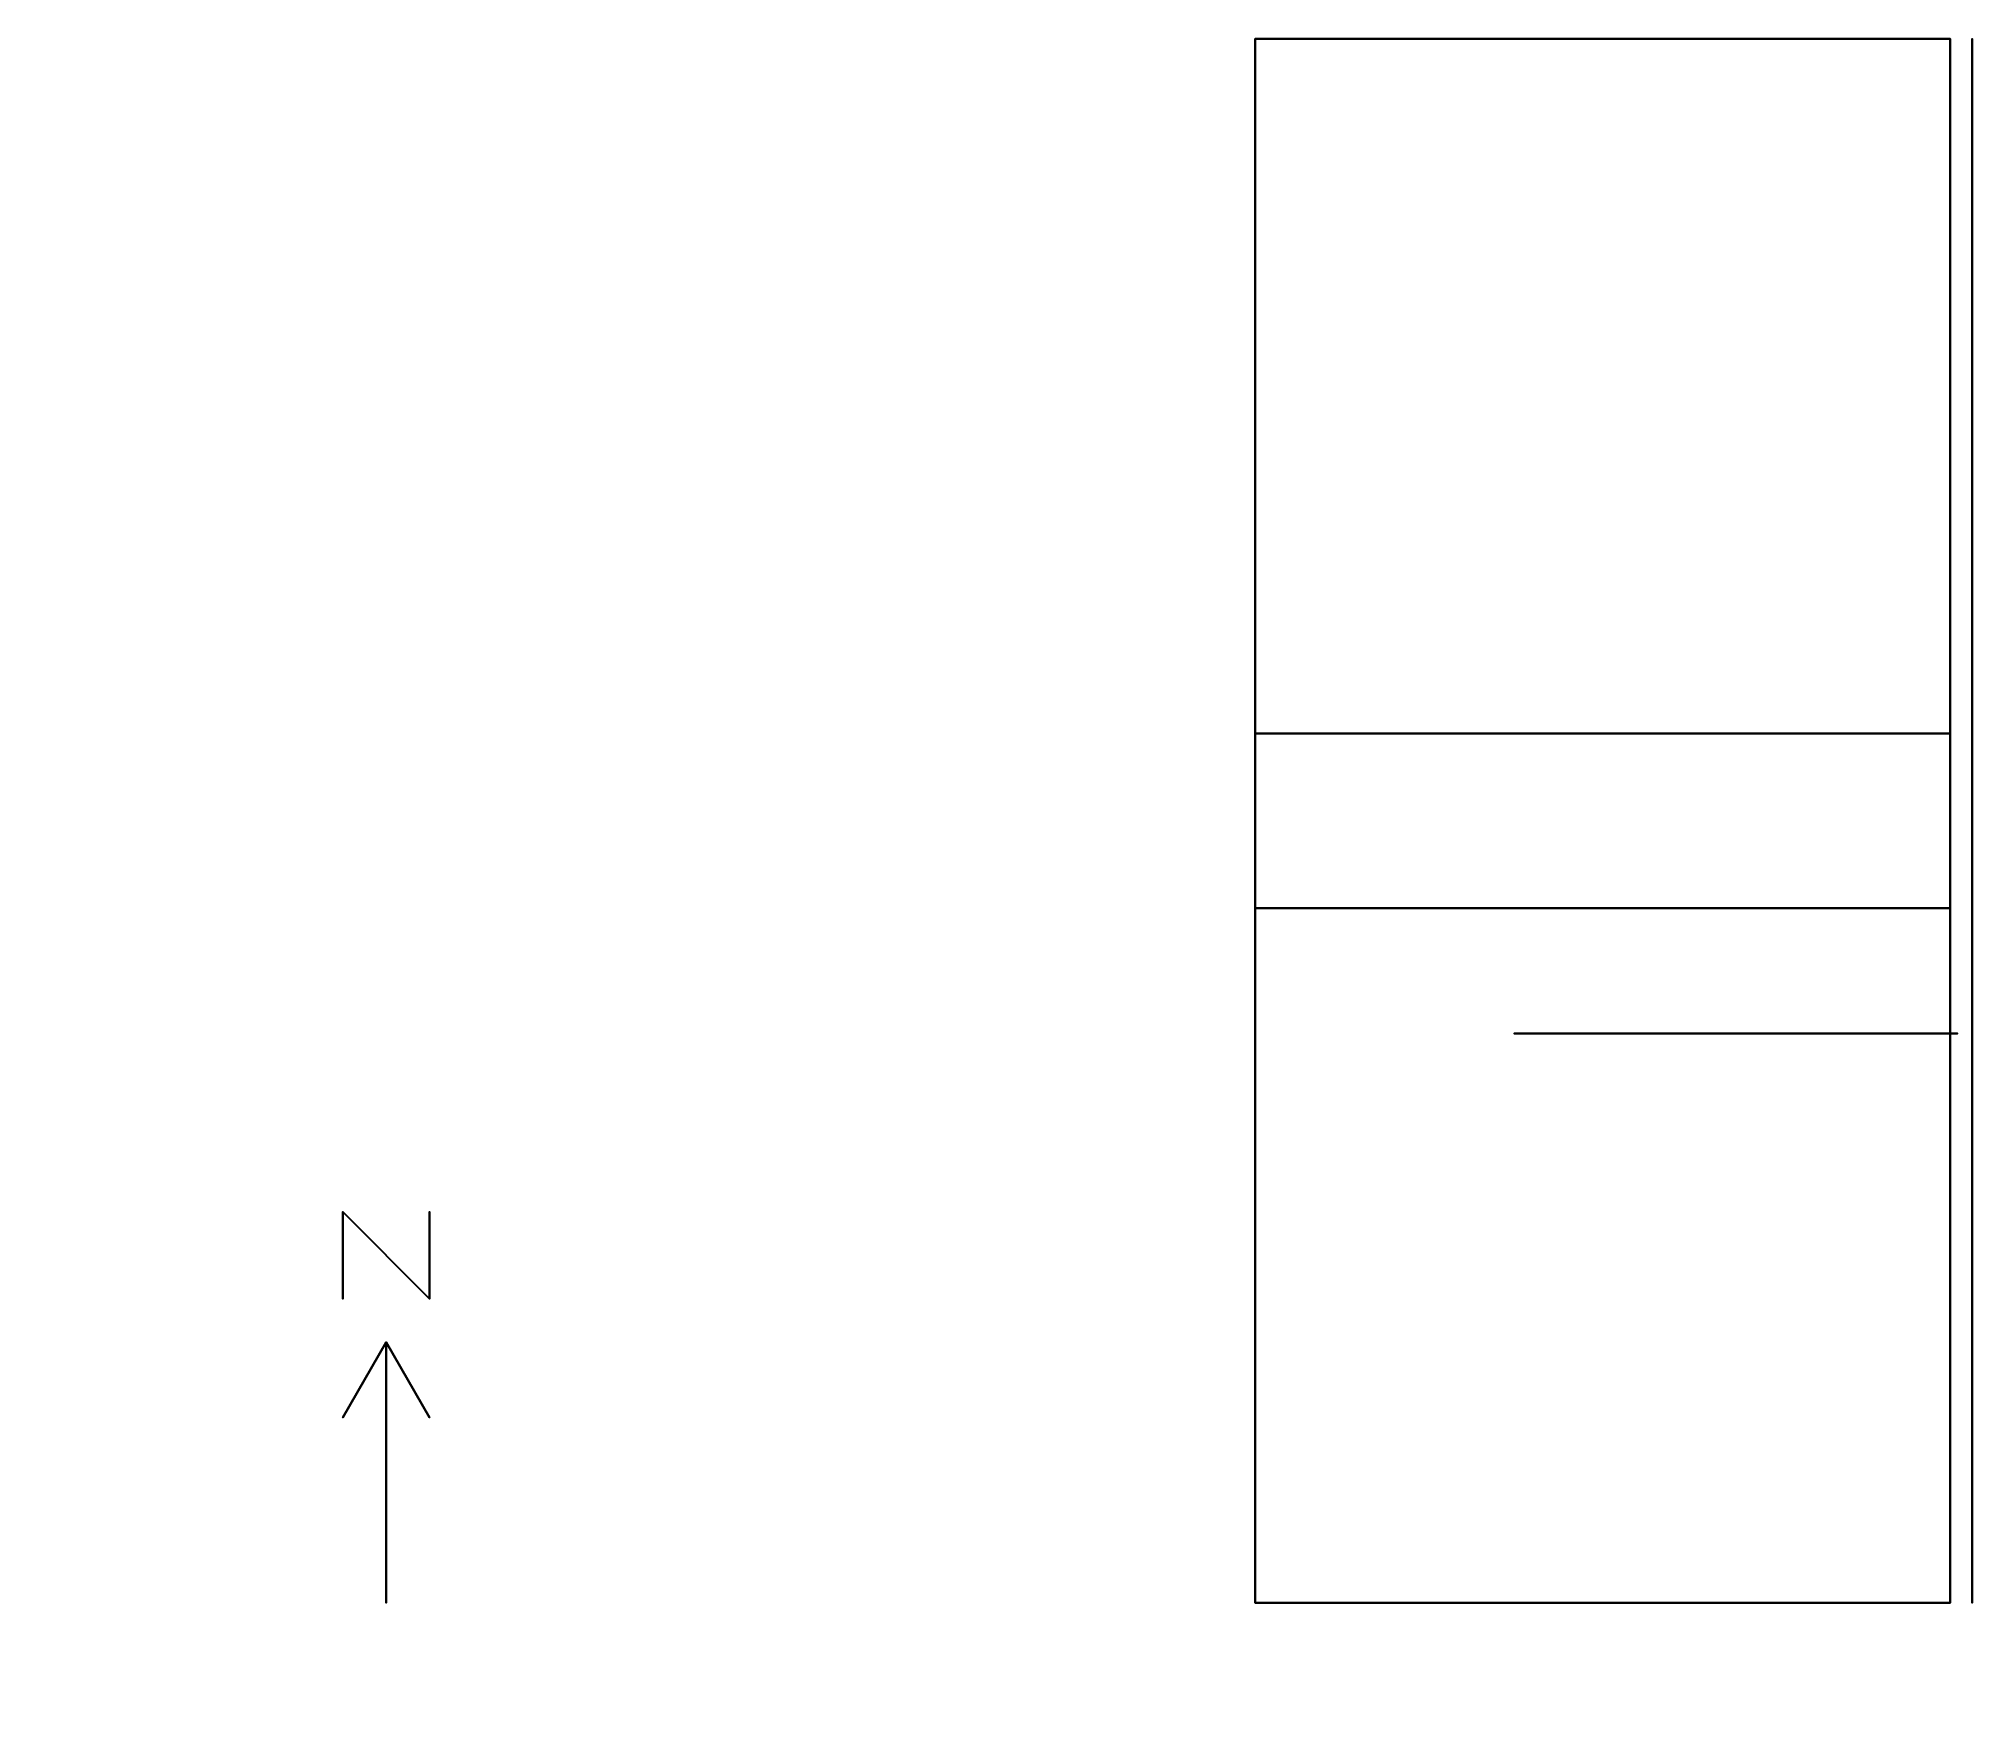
# Model space of a CAD drawing. Header units: metres. Extents: x -22.1 to 0.2, y -7.7 to 11.4.
import ezdxf

# ---------------------------------------------------------------- set-up
doc = ezdxf.new("R2010")
doc.units = ezdxf.units.M

msp = doc.modelspace()

# ---------------------------------------------------------------- linework, layer by layer
at = {"layer": '1', "color": 3}
for points in [[(-18.60323, -2.05337, 0.1), (-18.60323, -2.05337), (-18.60323, -3.05337), (-18.60323, -3.05337, 0.1)], [(-18.60323, -2.05337, 0.1), (-18.60323, -2.05337), (-17.60323, -3.05337), (-17.60323, -3.05337, 0.1)], [(-17.60323, -2.05337, 0.1), (-17.60323, -2.05337), (-17.60323, -3.05337), (-17.60323, -3.05337, 0.1)], [(-18.10323, -3.55337, 0.1), (-18.10323, -3.55337), (-18.60323, -4.4194), (-18.60323, -4.4194, 0.1)], [(-18.10323, -3.55337, 0.1), (-18.10323, -3.55337), (-18.10323, -6.55337), (-18.10323, -6.55337, 0.1)], [(-18.10323, -3.55337, 0.1), (-18.10323, -3.55337), (-17.60323, -4.4194), (-17.60323, -4.4194, 0.1)]]:
    msp.add_3dface(points, dxfattribs=at)
at = {"layer": 'BLOCCO1_CORRIDOIO', "color": 43}
for points in [[(-0.10323, 3.45152, 3.5), (-0.10323, 3.45152), (-8.10323, 3.45152), (-8.10323, 3.45152, 3.5)], [(-8.10323, 3.45152, 3.5), (-8.10323, 3.45152), (-8.10323, 1.44215), (-8.10323, 1.44215, 3.5)], [(-0.10323, 1.44215, 3.5), (-0.10323, 1.44215), (-0.10323, 3.45152), (-0.10323, 3.45152, 3.5)], [(-8.10323, 1.44215, 3.5), (-8.10323, 1.44215), (-0.10323, 1.44215), (-0.10323, 1.44215, 3.5)]]:
    msp.add_3dface(points, dxfattribs=at)
at = {"layer": 'BLOCCO1_CORRIDOIO', "color": 8}
msp.add_3dface([(-8.10323, 3.45152), (-0.10323, 3.45152), (-0.10323, 1.44215), (-8.10323, 1.44215)], dxfattribs=at)
at = {"layer": 'BLOCCO1_CORRIDOIO', "color": 15}
msp.add_3dface([(-8.10323, 1.44215, 3.5), (-0.10323, 1.44215, 3.5), (-0.10323, 3.45152, 3.5), (-8.10323, 3.45152, 3.5)], dxfattribs=at)
at = {"layer": 'BLOCCO1_CORRIDOIO', "color": 45}
for points in [[(-0.02, 0, 2.14), (-0.02, 0, 0.06), (-0.88, 0, 0.06), (-0.88, 0, 2.14)], [(-0.88, 0, 2.14), (-0.88, 0, 0.06), (-0.02, 0, 0.06), (-0.02, 0, 2.14)]]:
    msp.add_3dface(points, dxfattribs=at)
at = {"layer": 'BLOCCO1_ROOM407', "color": 43}
for points in [[(-0.10323, 11.44663, 3.5), (-0.10323, 11.44663), (-8.10323, 11.44663), (-8.10323, 11.44663, 3.5)], [(-8.10323, 11.44663, 3.5), (-8.10323, 11.44663), (-8.10323, 3.45152), (-8.10323, 3.45152, 3.5)], [(-0.10323, 3.45152, 3.5), (-0.10323, 3.45152), (-0.10323, 11.44663), (-0.10323, 11.44663, 3.5)], [(-8.10323, 3.45152, 3.5), (-8.10323, 3.45152), (-0.10323, 3.45152), (-0.10323, 3.45152, 3.5)]]:
    msp.add_3dface(points, dxfattribs=at)
at = {"layer": 'BLOCCO1_ROOM407', "color": 8}
msp.add_3dface([(-8.10323, 11.44663), (-0.10323, 11.44663), (-0.10323, 3.45152), (-8.10323, 3.45152)], dxfattribs=at)
at = {"layer": 'BLOCCO1_ROOM407', "color": 15}
msp.add_3dface([(-8.10323, 3.45152, 3.5), (-0.10323, 3.45152, 3.5), (-0.10323, 11.44663, 3.5), (-8.10323, 11.44663, 3.5)], dxfattribs=at)
at = {"layer": 'BLOCCO1_ROOM407', "color": 143}
msp.add_3dface([(-0.13, 0, 1.38), (-0.13, 0, 0.04), (-5.12, 0, 0.04), (-5.12, 0, 1.38)], dxfattribs=at)
at = {"layer": 'BLOCCO1_ROOM407', "color": 45}
msp.add_3dface([(-0.88, 0, 2.14), (-0.88, 0, 0.06), (-0.02, 0, 0.06), (-0.02, 0, 2.14)], dxfattribs=at)
at = {"layer": 'BLOCCO1_ROOM408', "color": 43}
for points in [[(-0.10323, 1.44215, 3.5), (-0.10323, 1.44215), (-8.10323, 1.44215), (-8.10323, 1.44215, 3.5)], [(-8.10323, 1.44215, 3.5), (-8.10323, 1.44215), (-8.10323, -6.55337), (-8.10323, -6.55337, 3.5)], [(-0.10323, -6.55337, 3.5), (-0.10323, -6.55337), (-0.10323, 1.44215), (-0.10323, 1.44215, 3.5)], [(-8.10323, -6.55337, 3.5), (-8.10323, -6.55337), (-0.10323, -6.55337), (-0.10323, -6.55337, 3.5)]]:
    msp.add_3dface(points, dxfattribs=at)
at = {"layer": 'BLOCCO1_ROOM408', "color": 8}
msp.add_3dface([(-8.10323, 1.44215), (-0.10323, 1.44215), (-0.10323, -6.55337), (-8.10323, -6.55337)], dxfattribs=at)
at = {"layer": 'BLOCCO1_ROOM408', "color": 15}
msp.add_3dface([(-8.10323, -6.55337, 3.5), (-0.10323, -6.55337, 3.5), (-0.10323, 1.44215, 3.5), (-8.10323, 1.44215, 3.5)], dxfattribs=at)
at = {"layer": 'BLOCCO1_ROOM408', "color": 143}
msp.add_3dface([(-5.12, 0, 1.38), (-5.12, 0, 0.04), (-0.13, 0, 0.04), (-0.13, 0, 1.38)], dxfattribs=at)
at = {"layer": 'BLOCCO1_ROOM408', "color": 45}
msp.add_3dface([(-0.02, 0, 2.14), (-0.02, 0, 0.06), (-0.88, 0, 0.06), (-0.88, 0, 2.14)], dxfattribs=at)
at = {"layer": 'Building Shading', "color": 195}
for points in [[(-8.10323, 11.44663, -0.44268), (-0.10323, 11.44663, -0.44268), (-0.10323, -6.55337, -0.44268), (-8.10323, -6.55337, -0.44268)], [(-8.10323, -6.55337, -0.44268), (-0.10323, -6.55337, -0.44268), (-0.10323, 11.44663, -0.44268), (-8.10323, 11.44663, -0.44268)], [(-8.10323, -6.55337, 3.5), (-8.10323, -6.55337), (-8.10323, 11.44663), (-8.10323, 11.44663, 3.5)], [(-8.10323, 11.44663, 3.5), (-8.10323, 11.44663), (-8.10323, -6.55337), (-8.10323, -6.55337, 3.5)], [(0.15207, -6.55337, 3.5), (0.15207, -6.55337), (0.15207, 11.44663), (0.15207, 11.44663, 3.5)], [(0.15207, 11.44663, 3.5), (0.15207, 11.44663), (0.15207, -6.55337), (0.15207, -6.55337, 3.5)]]:
    msp.add_3dface(points, dxfattribs=at)

doc.saveas('drawing.dxf')
